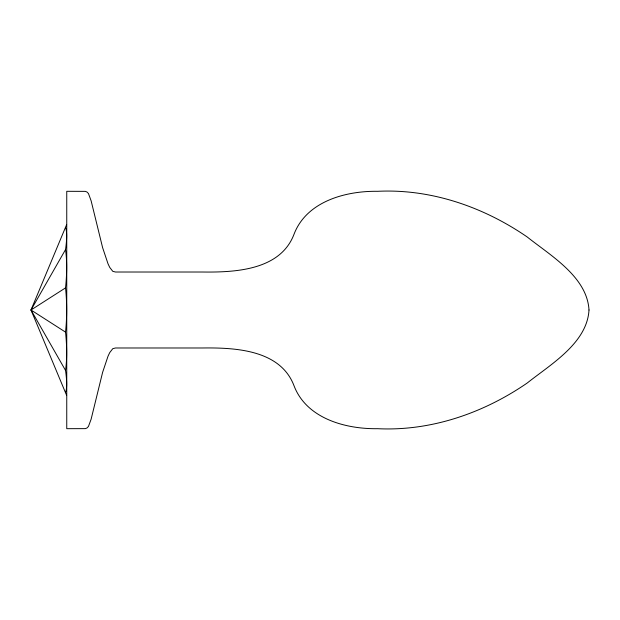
<?xml version="1.0" encoding="UTF-8"?>
<svg xmlns="http://www.w3.org/2000/svg" width="620" height="620" viewBox="0 0 620 620"><rect width="100%" height="100%" fill="white"/><g stroke="black" fill="none" stroke-linecap="round" stroke-linejoin="round"><path stroke-width="0.93" d="M66.658 224.556L31 310L66.658 395.444M65.534 249.573L31 310L65.534 370.427M65.534 287.882L31 310L65.534 332.119M65.534 227.447A80.019 14.485 -71.4 0 1 65.534 249.565A80.019 25.087 -79 0 1 65.534 287.882A80.05 28.977 90 0 1 65.534 332.119A80.019 25.087 79 0 1 65.534 370.435A80.019 14.485 71.4 0 1 65.534 392.553M589 310C587.132 343.185 550.482 364.467 527.264 382.982C483.6 413.044 431.078 431.318 377.665 428.691C345.751 429.18 306.722 418.678 294.105 385.966C280.542 349.75 235.329 347.556 202.538 347.983L115.498 347.983L112.778 348.68L109.717 352.617L108.027 356.182L102.61 372.356L91.124 419.197L88.459 426.452L86.94 428.017L85.281 428.637L66.751 428.683L66.751 191.309L85.281 191.363L86.94 191.983L88.459 193.549L91.124 200.803L102.61 247.644L108.027 263.818L109.717 267.383L112.778 271.32L115.498 272.017L202.538 272.017C235.329 272.444 280.542 270.25 294.105 234.035C306.722 201.322 345.751 190.821 377.665 191.309C431.078 188.681 483.6 206.956 527.264 237.018C550.482 255.533 587.132 276.815 589 310"/></g></svg>
